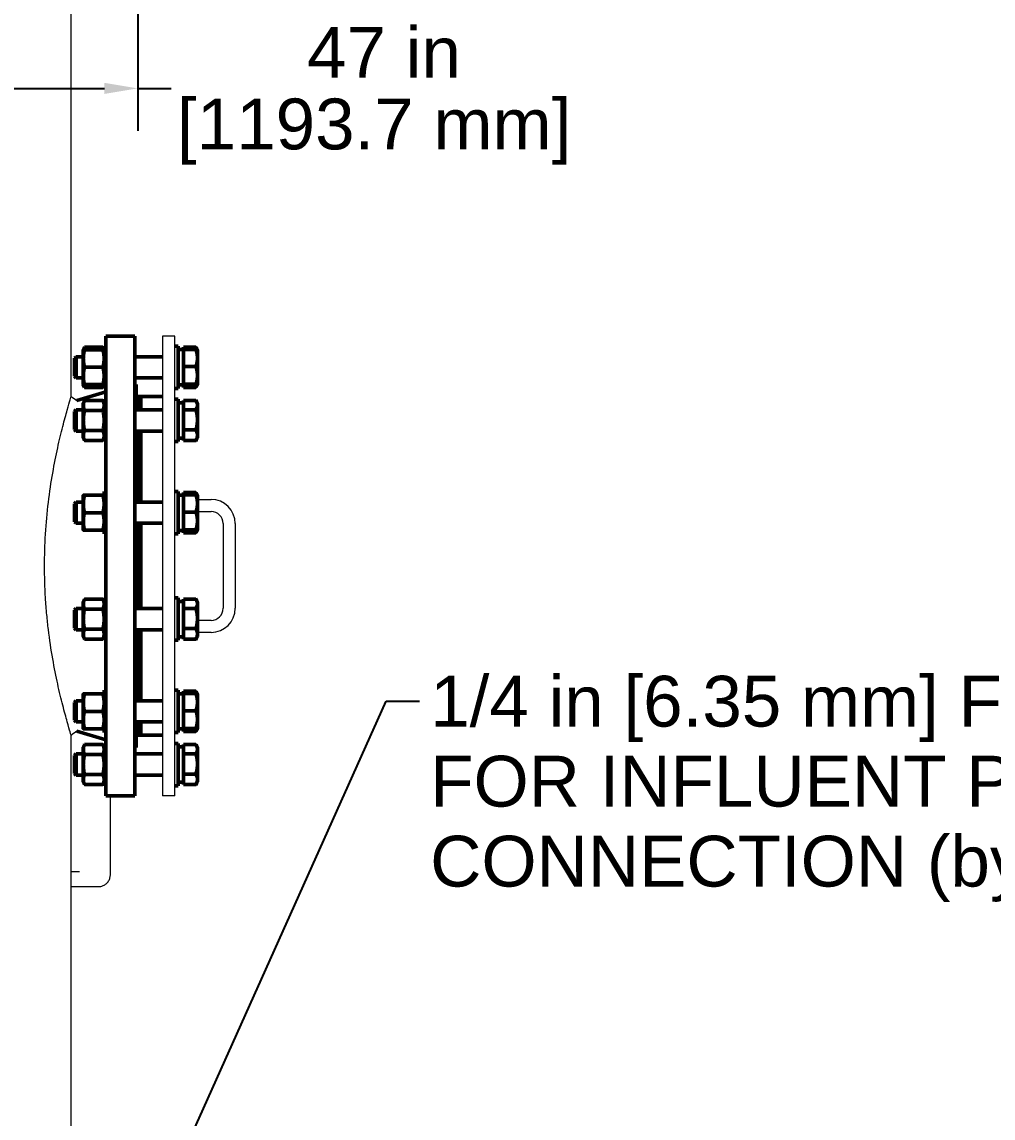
# Model space of a CAD drawing. Header units: inches. Extents: x 17 to 469, y 7 to 301.
# Drawn here: x 113.58 to 153.73, y 69.66 to 114.96 of the extents above; entities that cross this region are included whole.
import ezdxf

# ---------------------------------------------------------------- set-up
doc = ezdxf.new("R2010")
doc.units = ezdxf.units.IN
doc.header["$LTSCALE"] = 14
doc.header["$MEASUREMENT"] = 0
for name, color, linetype, lineweight in [('Dimension (ANSI)', 7, 'Continuous', 25), ('Symbol (ANSI)', 7, 'Continuous', 25), ('Visible (ANSI)', 7, 'Continuous', 50)]:
    doc.layers.add(name, color=color, linetype=linetype, lineweight=lineweight)
doc.styles.add('MEMCOR Medium', font='arial.ttf')
doc.dimstyles.new('Default (ANSI)', dxfattribs={"dimscale": 14, "dimtxt": 0.15, "dimasz": 0.098425, "dimexe": 0.125, "dimexo": 0.0625, "dimgap": 0.031496, "dimtad": 0, "dimtih": 1, "dimtoh": 1, "dimdec": 4, "dimrnd": 1e-08, "dimzin": 3, "dimdsep": 46, "dimlunit": 5, "dimtxsty": 'MEMCOR Medium', "dimcen": 0.09, "dimdle": 0.393701, "dimclrd": 256, "dimclre": 256, "dimclrt": 256, "dimadec": 0, "dimazin": 1, "dimtfac": 0.8, "dimtofl": 0, "dimtmove": 0, "dimatfit": 3, "dimfxl": 1, "dimfrac": 1, "dimtolj": 1, "dimtzin": 4, "dimlwd": -1, "dimlwe": -1, "dimarcsym": 0})
doc.dimstyles.new('Default (ANSI)$7', dxfattribs={"dimscale": 14, "dimtxt": 0.15, "dimasz": 0.098425, "dimexe": 0.125, "dimexo": 0.0625, "dimgap": 0.031496, "dimtad": 0, "dimtih": 1, "dimtoh": 1, "dimdec": 4, "dimrnd": 1e-08, "dimzin": 3, "dimdsep": 46, "dimlunit": 5, "dimtxsty": 'MEMCOR Medium', "dimcen": 0.09, "dimdle": 0.393701, "dimclrd": 256, "dimclre": 256, "dimclrt": 256, "dimadec": 0, "dimazin": 1, "dimtfac": 0.8, "dimtofl": 0, "dimtmove": 0, "dimatfit": 3, "dimfxl": 1, "dimfrac": 1, "dimtolj": 1, "dimtzin": 4, "dimlwd": -1, "dimlwe": -1, "dimarcsym": 0})

# ---------------------------------------------------------------- blocks, each defined once
blk = doc.blocks.new('*D20')
at = {"layer": 'Defpoints', "color": 0, "transparency": 16777216}
for p in [(71.369, 122.609), (118.365, 122.609), (118.365, 112.216)]:
    blk.add_point(p, dxfattribs=at)
at = {"layer": 'Dimension (ANSI)', "transparency": 16777216}
for p, q in [((71.369, 121.734), (71.369, 110.466)), ((118.365, 121.734), (118.365, 110.466)), ((72.747, 112.216), (116.987, 112.216)), ((118.365, 112.216), (119.743, 112.216))]:
    blk.add_line(p, q, dxfattribs=at)
for points in [[(72.747, 112.445), (72.747, 111.986), (71.369, 112.216)], [(116.987, 112.445), (116.987, 111.986), (118.365, 112.216)]]:
    blk.add_solid(points, dxfattribs=at)
at = {"layer": 'Dimension (ANSI)', "transparency": 16777216, "char_height": 2.1, "attachment_point": 5, "style": 'MEMCOR Medium'}
for s, insert in [('\\A1; 47 in', (128.142, 113.707)), ('\\A1;[1193.7 mm]', (128.142, 110.429))]:
    blk.add_mtext(s, dxfattribs=dict(at, insert=insert))

msp = doc.modelspace()

# ---------------------------------------------------------------- linework, layer by layer
at = {"layer": 'Visible (ANSI)', "linetype": 'Continuous', "lineweight": 18}
for p, q in [((115.617431, 99.482295), (115.617431, 116.233145)), ((119.396969, 101.979368), (119.396969, 82.979368)), ((119.896969, 101.979368), (119.396969, 101.979368)), ((119.896969, 82.979368), (119.896969, 101.979368)), ((120.834719, 95.229368), (121.396969, 95.229368)), ((120.834719, 94.729368), (121.396969, 94.729368)), ((121.896969, 94.229368), (121.896969, 90.729368)), ((122.396969, 94.229368), (122.396969, 90.729368)), ((121.396969, 90.229368), (120.834719, 90.229368)), ((121.396969, 89.729368), (120.834719, 89.729368)), ((115.617431, 67.473327), (115.617431, 85.476441)), ((117.234971, 79.729368), (117.234971, 82.979368)), ((119.896969, 82.979368), (119.396969, 82.979368)), ((115.617431, 79.854368), (115.960452, 79.854368)), ((115.617431, 79.229368), (116.643465, 79.229368)), ((116.643465, 79.229368), (116.768465, 79.229368))]:
    msp.add_line(p, q, dxfattribs=at)
at = {"layer": 'Visible (ANSI)'}
for p, q in [((117.051969, 82.979368), (117.051969, 101.979368)), ((117.051969, 101.979368), (118.241969, 101.979368)), ((118.241969, 82.979368), (118.241969, 101.979368)), ((116.117344, 101.408738), (116.169211, 101.519967)), ((116.924477, 101.519967), (116.169211, 101.519967)), ((116.976344, 101.408738), (116.924477, 101.519967)), ((116.976344, 101.564738), (116.976344, 99.814738)), ((117.051969, 101.564738), (116.976344, 101.564738)), ((120.037594, 101.564738), (119.896969, 101.564738)), ((120.037594, 99.814738), (120.037594, 101.564738)), ((120.256594, 101.421812), (120.256594, 101.519225)), ((120.256594, 101.519225), (120.770523, 101.519225)), ((120.834492, 101.408881), (120.779244, 101.504573)), ((115.756594, 101.061088), (115.822748, 101.127238)), ((115.756594, 100.318388), (115.756594, 101.061088)), ((115.822748, 101.127238), (115.822748, 100.252238)), ((116.117344, 101.127238), (115.822748, 101.127238)), ((116.117344, 101.408738), (116.117344, 101.049238)), ((116.117344, 101.049238), (116.117344, 100.330238)), ((116.924477, 101.408738), (116.169211, 101.408738)), ((119.396969, 101.127238), (118.241969, 101.127238)), ((120.256594, 101.419238), (120.037594, 101.419238)), ((120.256594, 101.175428), (120.256594, 101.421812)), ((120.256594, 101.421812), (120.770523, 101.421812)), ((120.256594, 101.175428), (120.256594, 100.963555)), ((120.834719, 101.408488), (120.834492, 101.408881)), ((120.834719, 101.069492), (120.834719, 101.408488)), ((120.834719, 100.351134), (120.834719, 101.069492)), ((116.924477, 100.689738), (116.169211, 100.689738)), ((120.256594, 100.717171), (120.256594, 100.963555)), ((120.256594, 100.461195), (120.256594, 100.717171)), ((120.256594, 100.717171), (120.770523, 100.717171)), ((115.756594, 100.318388), (115.822748, 100.252238)), ((116.117344, 100.252238), (115.822748, 100.252238)), ((116.117344, 100.330238), (116.117344, 99.970738)), ((119.396969, 100.252238), (118.241969, 100.252238)), ((120.256594, 100.461195), (120.256594, 100.241073)), ((120.256594, 99.985097), (120.256594, 100.241073)), ((120.834719, 99.97138), (120.834719, 100.351134)), ((116.117344, 99.970738), (116.169211, 99.859508)), ((116.924477, 99.970738), (116.169211, 99.970738)), ((116.924477, 99.859508), (116.169211, 99.859508)), ((116.976344, 99.970738), (116.924477, 99.859508)), ((117.051969, 99.814738), (116.976344, 99.814738)), ((118.241969, 99.979368), (118.304469, 99.979368)), ((118.304469, 98.927276), (118.304469, 99.979368)), ((120.037594, 99.814738), (119.896969, 99.814738)), ((120.256594, 99.960238), (120.037594, 99.960238)), ((120.256594, 99.975505), (120.256594, 99.985097)), ((120.256594, 99.985097), (120.770523, 99.985097)), ((120.256594, 99.975505), (120.256594, 99.960238)), ((120.256594, 99.957664), (120.256594, 99.960238)), ((120.256594, 99.86025), (120.256594, 99.957664)), ((120.256594, 99.957664), (120.770523, 99.957664)), ((120.256594, 99.86025), (120.770523, 99.86025)), ((120.834492, 99.970595), (120.779244, 99.874902)), ((120.834719, 99.970988), (120.834492, 99.970595)), ((120.834719, 99.970988), (120.834719, 99.97138)), ((115.845674, 99.311866), (117.051969, 99.669368)), ((116.117344, 99.208776), (116.169211, 99.320005)), ((116.924477, 99.320005), (116.169211, 99.320005)), ((116.976344, 99.208776), (116.924477, 99.320005)), ((116.976344, 99.364776), (116.976344, 97.614776)), ((117.051969, 99.364776), (116.976344, 99.364776)), ((118.366969, 99.479368), (118.366969, 98.927276)), ((118.366969, 99.479368), (118.496969, 99.479368)), ((118.496969, 98.927276), (118.496969, 99.479368)), ((118.496969, 98.927276), (118.496969, 99.479368)), ((118.496969, 99.479368), (119.396969, 99.479368)), ((120.037594, 99.364776), (119.896969, 99.364776)), ((120.037594, 97.614776), (120.037594, 99.364776)), ((120.256594, 99.219276), (120.037594, 99.219276)), ((120.256594, 99.182552), (120.256594, 99.319263)), ((120.256594, 99.319263), (120.770523, 99.319263)), ((120.834719, 99.208526), (120.779244, 99.304611)), ((115.756594, 98.861126), (115.822748, 98.927276)), ((115.756594, 98.118426), (115.756594, 98.861126)), ((115.822748, 98.927276), (115.822748, 98.052276)), ((116.117344, 98.927276), (115.822748, 98.927276)), ((116.117344, 99.208776), (116.117344, 99.112448)), ((116.117344, 99.112448), (116.117344, 98.489776)), ((116.924477, 98.904891), (116.169211, 98.904891)), ((119.396969, 98.927276), (118.241969, 98.927276)), ((120.256594, 99.182552), (120.256594, 99.064989)), ((120.256594, 98.928278), (120.256594, 99.064989)), ((120.256594, 98.63824), (120.256594, 98.928278)), ((120.256594, 98.928278), (120.770523, 98.928278)), ((120.834719, 99.12377), (120.834719, 99.208526)), ((120.834719, 98.513534), (120.834719, 99.12377)), ((116.117344, 98.489776), (116.117344, 97.867103)), ((120.256594, 98.63824), (120.256594, 98.388828)), ((120.256594, 98.09879), (120.256594, 98.388828)), ((120.834719, 97.879539), (120.834719, 98.513534)), ((115.756594, 98.118426), (115.822748, 98.052276)), ((116.117344, 98.052276), (115.822748, 98.052276)), ((116.117344, 97.867103), (116.117344, 97.770776)), ((116.924477, 98.074661), (116.169211, 98.074661)), ((119.396969, 98.052276), (118.241969, 98.052276)), ((118.304469, 95.11683), (118.304469, 98.052276)), ((118.366969, 98.052276), (118.366969, 95.11683)), ((118.496969, 95.11683), (118.496969, 98.052276)), ((118.496969, 95.11683), (118.496969, 98.052276)), ((120.256594, 97.945464), (120.256594, 98.09879)), ((120.256594, 98.09879), (120.770523, 98.09879)), ((120.256594, 97.945464), (120.256594, 97.813614)), ((120.834719, 97.771026), (120.834719, 97.879539)), ((116.117344, 97.770776), (116.169211, 97.659546)), ((116.924477, 97.659546), (116.169211, 97.659546)), ((116.976344, 97.770776), (116.924477, 97.659546)), ((117.051969, 97.614776), (116.976344, 97.614776)), ((120.037594, 97.614776), (119.896969, 97.614776)), ((120.256594, 97.760276), (120.037594, 97.760276)), ((120.256594, 97.660288), (120.256594, 97.813614)), ((120.256594, 97.660288), (120.770523, 97.660288)), ((120.834719, 97.771026), (120.779244, 97.67494)), ((116.117344, 95.39833), (116.117344, 95.03883)), ((116.924477, 95.39833), (116.169211, 95.39833)), ((116.976344, 95.55433), (116.976344, 93.80433)), ((117.051969, 95.55433), (116.976344, 95.55433)), ((120.037594, 95.55433), (119.896969, 95.55433)), ((120.037594, 93.80433), (120.037594, 95.55433)), ((120.256594, 95.40883), (120.037594, 95.40883)), ((120.256594, 95.411404), (120.256594, 95.508817)), ((120.256594, 95.508817), (120.770523, 95.508817)), ((120.256594, 95.165021), (120.256594, 95.411404)), ((120.256594, 95.411404), (120.770523, 95.411404)), ((120.256594, 95.165021), (120.256594, 94.953147)), ((120.834492, 95.398473), (120.779244, 95.494166)), ((120.834719, 95.39808), (120.834492, 95.398473)), ((120.834719, 95.059084), (120.834719, 95.39808)), ((115.756594, 95.05068), (115.822748, 95.11683)), ((115.756594, 94.30798), (115.756594, 95.05068)), ((115.822748, 95.11683), (115.822748, 94.24183)), ((116.117344, 95.11683), (115.822748, 95.11683)), ((116.117344, 95.03883), (116.117344, 94.31983)), ((119.396969, 95.11683), (118.241969, 95.11683)), ((120.256594, 94.706764), (120.256594, 94.953147)), ((120.256594, 94.450788), (120.256594, 94.706764)), ((120.256594, 94.706764), (120.770523, 94.706764)), ((120.834719, 94.340727), (120.834719, 95.059084)), ((115.756594, 94.30798), (115.822748, 94.24183)), ((116.117344, 94.24183), (115.822748, 94.24183)), ((116.117344, 94.31983), (116.117344, 93.96033)), ((116.924477, 94.67933), (116.169211, 94.67933)), ((119.396969, 94.24183), (118.241969, 94.24183)), ((118.304469, 90.716906), (118.304469, 94.24183)), ((118.366969, 94.24183), (118.366969, 90.716906)), ((118.496969, 90.716906), (118.496969, 94.24183)), ((118.496969, 90.716906), (118.496969, 94.24183)), ((120.256594, 94.450788), (120.256594, 94.230666)), ((120.834719, 93.960973), (120.834719, 94.340727)), ((116.924477, 93.96033), (116.169211, 93.96033)), ((117.051969, 93.80433), (116.976344, 93.80433)), ((120.037594, 93.80433), (119.896969, 93.80433)), ((120.256594, 93.94983), (120.037594, 93.94983)), ((120.256594, 93.97469), (120.256594, 94.230666)), ((120.256594, 93.965097), (120.256594, 93.97469)), ((120.256594, 93.97469), (120.770523, 93.97469)), ((120.256594, 93.965097), (120.256594, 93.94983)), ((120.256594, 93.947256), (120.256594, 93.94983)), ((120.256594, 93.849843), (120.256594, 93.947256)), ((120.256594, 93.947256), (120.770523, 93.947256)), ((120.256594, 93.849843), (120.770523, 93.849843)), ((120.834492, 93.960187), (120.779244, 93.864494)), ((120.834719, 93.96058), (120.834492, 93.960187)), ((120.834719, 93.96058), (120.834719, 93.960973)), ((116.117344, 90.998406), (116.169211, 91.109636)), ((116.924477, 91.109636), (116.169211, 91.109636)), ((116.976344, 90.998406), (116.924477, 91.109636)), ((116.976344, 91.154406), (116.976344, 89.404406)), ((117.051969, 91.154406), (116.976344, 91.154406)), ((120.037594, 91.154406), (119.896969, 91.154406)), ((120.037594, 89.404406), (120.037594, 91.154406)), ((120.256594, 90.972182), (120.256594, 91.108894)), ((120.256594, 91.108894), (120.770523, 91.108894)), ((120.834719, 90.998156), (120.779244, 91.094242)), ((115.756594, 90.650756), (115.822748, 90.716906)), ((115.756594, 89.908056), (115.756594, 90.650756)), ((115.822748, 90.716906), (115.822748, 89.841906)), ((116.117344, 90.716906), (115.822748, 90.716906)), ((116.117344, 90.998406), (116.117344, 90.902078)), ((116.117344, 90.902078), (116.117344, 90.279406)), ((116.924477, 90.694521), (116.169211, 90.694521)), ((119.396969, 90.716906), (118.241969, 90.716906)), ((120.256594, 91.008906), (120.037594, 91.008906)), ((120.256594, 90.972182), (120.256594, 90.85462)), ((120.256594, 90.717908), (120.256594, 90.85462)), ((120.256594, 90.427871), (120.256594, 90.717908)), ((120.256594, 90.717908), (120.770523, 90.717908)), ((120.834719, 90.913401), (120.834719, 90.998156)), ((120.834719, 90.303164), (120.834719, 90.913401)), ((116.117344, 90.279406), (116.117344, 89.656734)), ((120.256594, 90.427871), (120.256594, 90.178458)), ((120.256594, 89.888421), (120.256594, 90.178458)), ((120.834719, 89.66917), (120.834719, 90.303164)), ((115.756594, 89.908056), (115.822748, 89.841906)), ((116.117344, 89.841906), (115.822748, 89.841906)), ((116.924477, 89.864291), (116.169211, 89.864291)), ((119.396969, 89.841906), (118.241969, 89.841906)), ((118.304469, 86.90646), (118.304469, 89.841906)), ((118.366969, 89.841906), (118.366969, 86.90646)), ((118.496969, 86.90646), (118.496969, 89.841906)), ((118.496969, 86.90646), (118.496969, 89.841906)), ((120.256594, 89.735095), (120.256594, 89.888421)), ((120.256594, 89.888421), (120.770523, 89.888421)), ((120.256594, 89.735095), (120.256594, 89.603245)), ((116.117344, 89.656734), (116.117344, 89.560406)), ((116.117344, 89.560406), (116.169211, 89.449177)), ((116.924477, 89.449177), (116.169211, 89.449177)), ((116.976344, 89.560406), (116.924477, 89.449177)), ((117.051969, 89.404406), (116.976344, 89.404406)), ((120.037594, 89.404406), (119.896969, 89.404406)), ((120.256594, 89.549906), (120.037594, 89.549906)), ((120.256594, 89.449919), (120.256594, 89.603245)), ((120.256594, 89.449919), (120.770523, 89.449919)), ((120.834719, 89.560656), (120.779244, 89.464571)), ((120.834719, 89.560656), (120.834719, 89.66917)), ((116.117344, 87.18796), (116.117344, 86.82846)), ((116.924477, 87.18796), (116.169211, 87.18796)), ((116.976344, 87.34396), (116.976344, 85.59396)), ((117.051969, 87.34396), (116.976344, 87.34396)), ((120.037594, 87.34396), (119.896969, 87.34396)), ((120.037594, 85.59396), (120.037594, 87.34396)), ((120.256594, 87.19846), (120.037594, 87.19846)), ((120.256594, 87.201035), (120.256594, 87.298448)), ((120.256594, 87.298448), (120.770523, 87.298448)), ((120.256594, 86.954651), (120.256594, 87.201035)), ((120.256594, 87.201035), (120.770523, 87.201035)), ((120.834492, 87.188103), (120.779244, 87.283796)), ((120.834719, 87.18771), (120.834492, 87.188103)), ((120.834719, 86.848714), (120.834719, 87.18771)), ((115.756594, 86.84031), (115.822748, 86.90646)), ((115.756594, 86.09761), (115.756594, 86.84031)), ((115.822748, 86.90646), (115.822748, 86.03146)), ((116.117344, 86.90646), (115.822748, 86.90646)), ((116.117344, 86.82846), (116.117344, 86.10946)), ((119.396969, 86.90646), (118.241969, 86.90646)), ((120.256594, 86.954651), (120.256594, 86.742778)), ((120.256594, 86.496394), (120.256594, 86.742778)), ((120.834719, 86.130357), (120.834719, 86.848714)), ((115.756594, 86.09761), (115.822748, 86.03146)), ((116.117344, 86.10946), (116.117344, 85.74996)), ((116.924477, 86.46896), (116.169211, 86.46896)), ((120.256594, 86.240418), (120.256594, 86.496394)), ((120.256594, 86.496394), (120.770523, 86.496394)), ((120.256594, 86.240418), (120.256594, 86.020296)), ((120.834719, 85.750603), (120.834719, 86.130357)), ((116.117344, 86.03146), (115.822748, 86.03146)), ((115.845674, 85.64687), (117.051969, 85.289368)), ((116.924477, 85.74996), (116.169211, 85.74996)), ((119.396969, 86.03146), (118.241969, 86.03146)), ((118.304469, 84.979368), (118.304469, 86.03146)), ((118.366969, 86.03146), (118.366969, 85.479368)), ((118.496969, 85.479368), (118.496969, 86.03146)), ((118.496969, 85.479368), (118.496969, 86.03146)), ((120.256594, 85.73946), (120.037594, 85.73946)), ((120.256594, 85.76432), (120.256594, 86.020296)), ((120.256594, 85.754728), (120.256594, 85.76432)), ((120.256594, 85.76432), (120.770523, 85.76432)), ((120.256594, 85.754728), (120.256594, 85.73946)), ((120.256594, 85.736886), (120.256594, 85.73946)), ((120.256594, 85.639473), (120.256594, 85.736886)), ((120.256594, 85.736886), (120.770523, 85.736886)), ((120.256594, 85.639473), (120.770523, 85.639473)), ((120.834492, 85.749817), (120.779244, 85.654125)), ((120.834719, 85.75021), (120.834492, 85.749817)), ((120.834719, 85.75021), (120.834719, 85.750603)), ((117.051969, 85.59396), (116.976344, 85.59396)), ((118.366969, 85.479368), (118.496969, 85.479368)), ((118.496969, 85.479368), (119.396969, 85.479368)), ((120.037594, 85.59396), (119.896969, 85.59396)), ((116.117344, 84.987999), (116.169211, 85.099228)), ((116.117344, 84.987999), (116.117344, 84.891671)), ((116.117344, 84.891671), (116.117344, 84.268999)), ((116.924477, 85.099228), (116.169211, 85.099228)), ((116.976344, 84.987999), (116.924477, 85.099228)), ((116.976344, 85.143999), (116.976344, 83.393999)), ((117.051969, 85.143999), (116.976344, 85.143999)), ((118.241969, 84.979368), (118.304469, 84.979368)), ((120.037594, 85.143999), (119.896969, 85.143999)), ((120.037594, 83.393999), (120.037594, 85.143999)), ((120.256594, 84.998499), (120.192845, 84.998499)), ((120.256594, 84.961775), (120.256594, 85.098486)), ((120.256594, 85.098486), (120.770523, 85.098486)), ((120.256594, 84.961775), (120.256594, 84.844212)), ((120.256594, 84.707501), (120.256594, 84.844212)), ((120.834719, 84.987749), (120.779244, 85.083834)), ((120.834719, 84.902993), (120.834719, 84.987749)), ((120.834719, 84.292757), (120.834719, 84.902993)), ((115.756594, 84.640349), (115.822748, 84.706499)), ((115.756594, 83.897649), (115.756594, 84.640349)), ((115.822748, 84.706499), (115.822748, 83.831499)), ((116.117344, 84.706499), (115.822748, 84.706499)), ((116.117344, 84.268999), (116.117344, 83.646326)), ((116.924477, 84.684113), (116.169211, 84.684113)), ((119.396969, 84.706499), (118.241969, 84.706499)), ((120.256594, 84.417463), (120.256594, 84.707501)), ((120.256594, 84.707501), (120.770523, 84.707501)), ((120.256594, 84.417463), (120.256594, 84.16805)), ((120.834719, 83.658762), (120.834719, 84.292757)), ((115.756594, 83.897649), (115.822748, 83.831499)), ((116.117344, 83.831499), (115.822748, 83.831499)), ((116.924477, 83.853884), (116.169211, 83.853884)), ((119.396969, 83.831499), (118.241969, 83.831499)), ((120.256594, 83.878013), (120.256594, 84.16805)), ((120.256594, 83.724687), (120.256594, 83.878013)), ((120.256594, 83.878013), (120.770523, 83.878013)), ((116.117344, 83.646326), (116.117344, 83.549999)), ((116.117344, 83.549999), (116.169211, 83.438769)), ((116.924477, 83.438769), (116.169211, 83.438769)), ((116.976344, 83.549999), (116.924477, 83.438769)), ((117.051969, 83.393999), (116.976344, 83.393999)), ((120.037594, 83.393999), (119.896969, 83.393999)), ((120.256594, 83.539499), (120.037594, 83.539499)), ((120.256594, 83.724687), (120.256594, 83.592837)), ((120.256594, 83.439511), (120.256594, 83.592837)), ((120.256594, 83.439511), (120.770523, 83.439511)), ((120.834719, 83.550249), (120.779244, 83.454163)), ((120.834719, 83.550249), (120.834719, 83.658762)), ((117.051969, 82.979368), (118.241969, 82.979368))]:
    msp.add_line(p, q, dxfattribs=at)
at = {"layer": 'Visible (ANSI)', "linetype": 'Continuous', "lineweight": 18}
for centre, radius, start, end in [((121.396969, 94.229368), 1, 0, 90), ((121.396969, 94.229368), 0.5, 0, 90), ((121.396969, 90.729368), 1, 270, 0), ((121.396969, 90.729368), 0.5, 270, 0)]:
    msp.add_arc(centre, radius, start, end, dxfattribs=at)
at = {"layer": 'Visible (ANSI)'}
msp.add_ellipse((120.192845, 84.268999), major_axis=(-4.1372, 0), ratio=0.176326981, start_param=4.71238898, end_param=4.749923496, dxfattribs=at)
for points, weights in [([(116.169211, 101.519967), (116.141863, 101.46132), (116.129171, 101.408738)], [1, 1.01965956375, 1.01895290532]), ([(116.964517, 101.408738), (116.951824, 101.46132), (116.924477, 101.519967)], [1.01895290532, 1.01965956375, 1]), ([(120.82008, 101.414461), (120.804371, 101.463986), (120.770523, 101.519225)], [1.02385469408, 1.02721658286, 1.01001874936]), ([(116.117344, 101.408738), (116.117344, 101.408738), (116.169211, 101.408738)], [1, 1.0379548493, 1]), ([(116.169211, 101.408738), (116.117344, 101.216082), (116.117344, 101.049238)], [1, 1.0379548493, 1]), ([(116.117344, 101.049238), (116.117344, 100.882393), (116.169211, 100.689738)], [1, 1.0379548493, 1]), ([(116.976344, 101.049238), (116.976344, 101.216082), (116.924477, 101.408738)], [1, 1.0379548493, 1]), ([(116.924477, 101.408738), (116.976344, 101.408738), (116.976344, 101.408738)], [1, 1.0379548493, 1]), ([(116.924477, 100.689738), (116.976344, 100.882393), (116.976344, 101.049238)], [1, 1.0379548493, 1]), ([(120.770523, 101.421812), (120.831026, 101.414884), (120.834492, 101.408881)], [1.01001874936, 1.04117729012, 1.00484823082]), ([(120.834719, 101.069492), (120.834719, 101.233004), (120.770523, 101.421812)], [1, 1.04314139574, 1.01001874936]), ([(120.770523, 100.717171), (120.834719, 100.905979), (120.834719, 101.069492)], [1.01001874936, 1.04314139574, 1]), ([(116.169211, 100.689738), (116.117344, 100.497082), (116.117344, 100.330238)], [1, 1.0379548493, 1]), ([(116.976344, 100.330238), (116.976344, 100.497082), (116.924477, 100.689738)], [1, 1.0379548493, 1]), ([(120.834719, 100.351134), (120.834719, 100.521013), (120.770523, 100.717171)], [1, 1.04314139574, 1.01001874936]), ([(116.117344, 100.330238), (116.117344, 100.163393), (116.169211, 99.970738)], [1, 1.0379548493, 1]), ([(116.924477, 99.970738), (116.976344, 100.163393), (116.976344, 100.330238)], [1, 1.0379548493, 1]), ([(120.770523, 99.985097), (120.834719, 100.181256), (120.834719, 100.351134)], [1.01001874936, 1.04314139574, 1]), ([(116.169211, 99.970738), (116.117344, 99.970738), (116.117344, 99.970738)], [1, 1.0379548493, 1]), ([(116.129171, 99.970738), (116.141863, 99.918156), (116.169211, 99.859508)], [1.01895290532, 1.01965956375, 1]), ([(116.924477, 99.859508), (116.951824, 99.918156), (116.964517, 99.970738)], [1, 1.01965956375, 1.01895290532]), ([(116.976344, 99.970738), (116.976344, 99.970738), (116.924477, 99.970738)], [1, 1.0379548493, 1]), ([(120.834719, 99.97138), (120.834719, 99.977746), (120.770523, 99.985097)], [1, 1.04314139574, 1.01001874936]), ([(120.770523, 99.957664), (120.834719, 99.965014), (120.834719, 99.97138)], [1.01001874936, 1.04314139574, 1]), ([(120.770523, 99.86025), (120.800325, 99.914796), (120.816002, 99.964165)], [1.01001874936, 1.02512992681, 1.02436783531]), ([(120.779244, 99.874902), (120.775053, 99.867643), (120.770523, 99.86025)], [1.01419770863, 1.01228706098, 1.01001874936]), ([(116.169211, 99.320005), (116.117344, 99.208776), (116.117344, 99.112448)], [1, 1.0379548493, 1]), ([(116.976344, 99.112448), (116.976344, 99.208776), (116.924477, 99.320005)], [1, 1.0379548493, 1]), ([(120.834719, 99.12377), (120.834719, 99.214499), (120.770523, 99.319263)], [1, 1.04314139574, 1.01001874936]), ([(116.117344, 99.112448), (116.117344, 99.01612), (116.169211, 98.904891)], [1, 1.0379548493, 1]), ([(116.169211, 98.904891), (116.117344, 98.682431), (116.117344, 98.489776)], [1, 1.0379548493, 1]), ([(116.924477, 98.904891), (116.976344, 99.01612), (116.976344, 99.112448)], [1, 1.0379548493, 1]), ([(116.976344, 98.489776), (116.976344, 98.682431), (116.924477, 98.904891)], [1, 1.0379548493, 1]), ([(120.770523, 98.928278), (120.834719, 99.033042), (120.834719, 99.12377)], [1.01001874936, 1.04314139574, 1]), ([(120.834719, 98.513534), (120.834719, 98.706017), (120.770523, 98.928278)], [1, 1.04314139574, 1.01001874936]), ([(116.117344, 98.489776), (116.117344, 98.29712), (116.169211, 98.074661)], [1, 1.0379548493, 1]), ([(116.924477, 98.074661), (116.976344, 98.29712), (116.976344, 98.489776)], [1, 1.0379548493, 1]), ([(120.770523, 98.09879), (120.834719, 98.321051), (120.834719, 98.513534)], [1.01001874936, 1.04314139574, 1]), ([(116.169211, 98.074661), (116.117344, 97.963431), (116.117344, 97.867103)], [1, 1.0379548493, 1]), ([(116.117344, 97.867103), (116.117344, 97.770776), (116.169211, 97.659546)], [1, 1.0379548493, 1]), ([(116.976344, 97.867103), (116.976344, 97.963431), (116.924477, 98.074661)], [1, 1.0379548493, 1]), ([(116.924477, 97.659546), (116.976344, 97.770776), (116.976344, 97.867103)], [1, 1.0379548493, 1]), ([(120.834719, 97.879539), (120.834719, 97.981294), (120.770523, 98.09879)], [1, 1.04314139574, 1.01001874936]), ([(120.770523, 97.660288), (120.834719, 97.777785), (120.834719, 97.879539)], [1.01001874936, 1.04314139574, 1]), ([(120.779244, 97.67494), (120.775053, 97.667681), (120.770523, 97.660288)], [1.01419770863, 1.01228706098, 1.01001874936]), ([(116.117344, 95.39833), (116.117344, 95.39833), (116.169211, 95.39833)], [1, 1.0379548493, 1]), ([(116.169211, 95.39833), (116.117344, 95.205675), (116.117344, 95.03883)], [1, 1.0379548493, 1]), ([(116.976344, 95.03883), (116.976344, 95.205675), (116.924477, 95.39833)], [1, 1.0379548493, 1]), ([(116.924477, 95.39833), (116.976344, 95.39833), (116.976344, 95.39833)], [1, 1.0379548493, 1]), ([(120.82008, 95.404053), (120.804371, 95.453579), (120.770523, 95.508817)], [1.02385469408, 1.02721658286, 1.01001874936]), ([(120.770523, 95.411404), (120.831026, 95.404476), (120.834492, 95.398473)], [1.01001874936, 1.04117729012, 1.00484823082]), ([(120.834719, 95.059084), (120.834719, 95.222596), (120.770523, 95.411404)], [1, 1.04314139574, 1.01001874936]), ([(116.117344, 95.03883), (116.117344, 94.871985), (116.169211, 94.67933)], [1, 1.0379548493, 1]), ([(116.924477, 94.67933), (116.976344, 94.871985), (116.976344, 95.03883)], [1, 1.0379548493, 1]), ([(120.770523, 94.706764), (120.834719, 94.895571), (120.834719, 95.059084)], [1.01001874936, 1.04314139574, 1]), ([(120.834719, 94.340727), (120.834719, 94.510605), (120.770523, 94.706764)], [1, 1.04314139574, 1.01001874936]), ([(116.169211, 94.67933), (116.117344, 94.486675), (116.117344, 94.31983)], [1, 1.0379548493, 1]), ([(116.117344, 94.31983), (116.117344, 94.152985), (116.169211, 93.96033)], [1, 1.0379548493, 1]), ([(116.976344, 94.31983), (116.976344, 94.486675), (116.924477, 94.67933)], [1, 1.0379548493, 1]), ([(116.924477, 93.96033), (116.976344, 94.152985), (116.976344, 94.31983)], [1, 1.0379548493, 1]), ([(120.770523, 93.97469), (120.834719, 94.170848), (120.834719, 94.340727)], [1.01001874936, 1.04314139574, 1]), ([(116.169211, 93.96033), (116.117344, 93.96033), (116.117344, 93.96033)], [1, 1.0379548493, 1]), ([(116.976344, 93.96033), (116.976344, 93.96033), (116.924477, 93.96033)], [1, 1.0379548493, 1]), ([(120.834719, 93.960973), (120.834719, 93.967339), (120.770523, 93.97469)], [1, 1.04314139574, 1.01001874936]), ([(120.770523, 93.947256), (120.834719, 93.954607), (120.834719, 93.960973)], [1.01001874936, 1.04314139574, 1]), ([(120.770523, 93.849843), (120.800325, 93.904388), (120.816002, 93.953757)], [1.01001874936, 1.02512992681, 1.02436783531]), ([(120.779244, 93.864494), (120.775053, 93.857236), (120.770523, 93.849843)], [1.01419770863, 1.01228706098, 1.01001874936]), ([(116.169211, 91.109636), (116.117344, 90.998406), (116.117344, 90.902078)], [1, 1.0379548493, 1]), ([(116.976344, 90.902078), (116.976344, 90.998406), (116.924477, 91.109636)], [1, 1.0379548493, 1]), ([(120.834719, 90.913401), (120.834719, 91.004129), (120.770523, 91.108894)], [1, 1.04314139574, 1.01001874936]), ([(116.117344, 90.902078), (116.117344, 90.805751), (116.169211, 90.694521)], [1, 1.0379548493, 1]), ([(116.169211, 90.694521), (116.117344, 90.472062), (116.117344, 90.279406)], [1, 1.0379548493, 1]), ([(116.924477, 90.694521), (116.976344, 90.805751), (116.976344, 90.902078)], [1, 1.0379548493, 1]), ([(116.976344, 90.279406), (116.976344, 90.472062), (116.924477, 90.694521)], [1, 1.0379548493, 1]), ([(120.770523, 90.717908), (120.834719, 90.822672), (120.834719, 90.913401)], [1.01001874936, 1.04314139574, 1]), ([(120.834719, 90.303164), (120.834719, 90.495648), (120.770523, 90.717908)], [1, 1.04314139574, 1.01001874936]), ([(116.117344, 90.279406), (116.117344, 90.086751), (116.169211, 89.864291)], [1, 1.0379548493, 1]), ([(116.924477, 89.864291), (116.976344, 90.086751), (116.976344, 90.279406)], [1, 1.0379548493, 1]), ([(120.770523, 89.888421), (120.834719, 90.110681), (120.834719, 90.303164)], [1.01001874936, 1.04314139574, 1]), ([(116.169211, 89.864291), (116.117344, 89.753062), (116.117344, 89.656734)], [1, 1.0379548493, 1]), ([(116.976344, 89.656734), (116.976344, 89.753062), (116.924477, 89.864291)], [1, 1.0379548493, 1]), ([(120.834719, 89.66917), (120.834719, 89.770924), (120.770523, 89.888421)], [1, 1.04314139574, 1.01001874936]), ([(116.117344, 89.656734), (116.117344, 89.560406), (116.169211, 89.449177)], [1, 1.0379548493, 1]), ([(116.924477, 89.449177), (116.976344, 89.560406), (116.976344, 89.656734)], [1, 1.0379548493, 1]), ([(120.770523, 89.449919), (120.834719, 89.567415), (120.834719, 89.66917)], [1.01001874936, 1.04314139574, 1]), ([(120.779244, 89.464571), (120.775053, 89.457312), (120.770523, 89.449919)], [1.01419770863, 1.01228706098, 1.01001874936]), ([(116.117344, 87.18796), (116.117344, 87.18796), (116.169211, 87.18796)], [1, 1.0379548493, 1]), ([(116.169211, 87.18796), (116.117344, 86.995305), (116.117344, 86.82846)], [1, 1.0379548493, 1]), ([(116.976344, 86.82846), (116.976344, 86.995305), (116.924477, 87.18796)], [1, 1.0379548493, 1]), ([(116.924477, 87.18796), (116.976344, 87.18796), (116.976344, 87.18796)], [1, 1.0379548493, 1]), ([(120.82008, 87.193684), (120.804371, 87.243209), (120.770523, 87.298448)], [1.02385469408, 1.02721658286, 1.01001874936]), ([(120.770523, 87.201035), (120.831026, 87.194107), (120.834492, 87.188103)], [1.01001874936, 1.04117729012, 1.00484823082]), ([(120.834719, 86.848714), (120.834719, 87.012227), (120.770523, 87.201035)], [1, 1.04314139574, 1.01001874936]), ([(116.117344, 86.82846), (116.117344, 86.661616), (116.169211, 86.46896)], [1, 1.0379548493, 1]), ([(116.924477, 86.46896), (116.976344, 86.661616), (116.976344, 86.82846)], [1, 1.0379548493, 1]), ([(120.770523, 86.496394), (120.834719, 86.685202), (120.834719, 86.848714)], [1.01001874936, 1.04314139574, 1]), ([(116.169211, 86.46896), (116.117344, 86.276305), (116.117344, 86.10946)], [1, 1.0379548493, 1]), ([(116.117344, 86.10946), (116.117344, 85.942616), (116.169211, 85.74996)], [1, 1.0379548493, 1]), ([(116.976344, 86.10946), (116.976344, 86.276305), (116.924477, 86.46896)], [1, 1.0379548493, 1]), ([(116.924477, 85.74996), (116.976344, 85.942616), (116.976344, 86.10946)], [1, 1.0379548493, 1]), ([(120.834719, 86.130357), (120.834719, 86.300235), (120.770523, 86.496394)], [1, 1.04314139574, 1.01001874936]), ([(120.770523, 85.76432), (120.834719, 85.960479), (120.834719, 86.130357)], [1.01001874936, 1.04314139574, 1]), ([(116.169211, 85.74996), (116.117344, 85.74996), (116.117344, 85.74996)], [1, 1.0379548493, 1]), ([(116.976344, 85.74996), (116.976344, 85.74996), (116.924477, 85.74996)], [1, 1.0379548493, 1]), ([(120.834719, 85.750603), (120.834719, 85.756969), (120.770523, 85.76432)], [1, 1.04314139574, 1.01001874936]), ([(120.770523, 85.736886), (120.834719, 85.744237), (120.834719, 85.750603)], [1.01001874936, 1.04314139574, 1]), ([(120.770523, 85.639473), (120.800325, 85.694019), (120.816002, 85.743388)], [1.01001874936, 1.02512992681, 1.02436783531]), ([(120.779244, 85.654125), (120.775053, 85.646866), (120.770523, 85.639473)], [1.01419770863, 1.01228706098, 1.01001874936]), ([(116.169211, 85.099228), (116.117344, 84.987999), (116.117344, 84.891671)], [1, 1.0379548493, 1]), ([(116.117344, 84.891671), (116.117344, 84.795343), (116.169211, 84.684113)], [1, 1.0379548493, 1]), ([(116.976344, 84.891671), (116.976344, 84.987999), (116.924477, 85.099228)], [1, 1.0379548493, 1]), ([(116.924477, 84.684113), (116.976344, 84.795343), (116.976344, 84.891671)], [1, 1.0379548493, 1]), ([(120.834719, 84.902993), (120.834719, 84.993722), (120.770523, 85.098486)], [1, 1.04314139574, 1.01001874936]), ([(120.770523, 84.707501), (120.834719, 84.812265), (120.834719, 84.902993)], [1.01001874936, 1.04314139574, 1]), ([(116.169211, 84.684113), (116.117344, 84.461654), (116.117344, 84.268999)], [1, 1.0379548493, 1]), ([(116.117344, 84.268999), (116.117344, 84.076343), (116.169211, 83.853884)], [1, 1.0379548493, 1]), ([(116.976344, 84.268999), (116.976344, 84.461654), (116.924477, 84.684113)], [1, 1.0379548493, 1]), ([(116.924477, 83.853884), (116.976344, 84.076343), (116.976344, 84.268999)], [1, 1.0379548493, 1]), ([(120.834719, 84.292757), (120.834719, 84.48524), (120.770523, 84.707501)], [1, 1.04314139574, 1.01001874936]), ([(120.770523, 83.878013), (120.834719, 84.100274), (120.834719, 84.292757)], [1.01001874936, 1.04314139574, 1]), ([(116.169211, 83.853884), (116.117344, 83.742654), (116.117344, 83.646326)], [1, 1.0379548493, 1]), ([(116.976344, 83.646326), (116.976344, 83.742654), (116.924477, 83.853884)], [1, 1.0379548493, 1]), ([(120.834719, 83.658762), (120.834719, 83.760517), (120.770523, 83.878013)], [1, 1.04314139574, 1.01001874936]), ([(116.117344, 83.646326), (116.117344, 83.549999), (116.169211, 83.438769)], [1, 1.0379548493, 1]), ([(116.924477, 83.438769), (116.976344, 83.549999), (116.976344, 83.646326)], [1, 1.0379548493, 1]), ([(120.770523, 83.439511), (120.834719, 83.557007), (120.834719, 83.658762)], [1.01001874936, 1.04314139574, 1]), ([(120.779244, 83.454163), (120.775053, 83.446904), (120.770523, 83.439511)], [1.01419770863, 1.01228706098, 1.01001874936])]:
    msp.add_rational_spline(points, weights, degree=2, dxfattribs=at)
at = {"layer": 'Visible (ANSI)', "linetype": 'Continuous', "lineweight": 18}
for points, knots in [([(114.514186, 92.479368), (114.514186, 92.909579), (114.52737, 93.354628), (114.581308, 94.241087), (114.622019, 94.682507), (114.724329, 95.531296), (114.785901, 95.939311), (114.918184, 96.69717), (114.988766, 97.047006), (115.126446, 97.673892), (115.198497, 97.972263), (115.334316, 98.501705), (115.39795, 98.732806), (115.504153, 99.106238), (115.546724, 99.248895), (115.603385, 99.436952), (115.617431, 99.482295), (115.617431, 99.482295)], [105.50484594, 105.50484594, 105.50484594, 105.50484594, 108.783054776, 108.783054776, 112.061263611, 112.061263611, 115.339472447, 115.339472447, 118.617681283, 118.617681283, 121.933525318, 121.933525318, 125.249369354, 125.249369354, 128.565213389, 128.565213389, 131.881057425, 131.881057425, 131.881057425, 131.881057425]), ([(114.608352, 90.458865), (114.58684, 90.690864), (114.568654, 90.925617), (114.52737, 91.604108), (114.514186, 92.049157), (114.514186, 92.479368)], [100.486593663, 100.486593663, 100.486593663, 100.486593663, 102.226637104, 102.226637104, 105.50484594, 105.50484594, 105.50484594, 105.50484594]), ([(115.617431, 85.476441), (115.617431, 85.476441), (115.603385, 85.521784), (115.546724, 85.709841), (115.504153, 85.852499), (115.39795, 86.22593), (115.334316, 86.457031), (115.198497, 86.986473), (115.126446, 87.284844), (114.988766, 87.91173), (114.918184, 88.261566), (114.785901, 89.019425), (114.724329, 89.42744), (114.649171, 90.050965), (114.627468, 90.253843), (114.608352, 90.458865)], [184.633480395, 184.633480395, 184.633480395, 184.633480395, 187.94932443, 187.94932443, 191.265168466, 191.265168466, 194.581012501, 194.581012501, 197.896856536, 197.896856536, 201.175065372, 201.175065372, 204.453274208, 204.453274208, 205.991439603, 205.991439603, 205.991439603, 205.991439603]), ([(116.768465, 79.229368), (116.816539, 79.229368), (116.864565, 79.237425), (116.955854, 79.268363), (116.998933, 79.291513), (117.077396, 79.350569), (117.112199, 79.387089), (117.169451, 79.468249), (117.191762, 79.512996), (117.223034, 79.606265), (117.232018, 79.654806), (117.234765, 79.71219), (117.234971, 79.720779), (117.234971, 79.729368)], [1.570796327, 1.570796327, 1.570796327, 1.570796327, 1.85628195, 1.85628195, 2.148446526, 2.148446526, 2.458040774, 2.458040774, 2.77220004, 2.77220004, 3.086359305, 3.086359305, 3.141592654, 3.141592654, 3.141592654, 3.141592654])]:
    msp.add_open_spline(points, degree=3, knots=knots, dxfattribs=at)
for points in [[(115.617431, 99.482295), (115.693506, 99.425478), (115.769597, 99.368681), (115.845674, 99.311866)], [(115.845674, 85.64687), (115.769597, 85.590055), (115.693506, 85.533258), (115.617431, 85.476441)]]:
    msp.add_open_spline(points, degree=3, dxfattribs=at)

# ---------------------------------------------------------------- texts
at = {"layer": 'Symbol (ANSI)', "insert": (130.45743, 87.937633), "char_height": 2.10000007, "width": 50.54405918, "attachment_point": 1, "line_spacing_factor": 0.944221, "style": 'MEMCOR Medium'}
msp.add_mtext('\\fArial|b0|i0;1/4 in [6.35 mm] FPT (FARSIDE) \\P\\fArial|b0|i0;FOR INFLUENT PRESSURE GAUGE \\P\\fArial|b0|i0;CONNECTION (by others)', dxfattribs=at)

# ---------------------------------------------------------------- dimensions: what is measured, and where the dimension line sits
at = {"layer": 'Dimension (ANSI)'}
dim = msp.add_linear_dim(base=(118.364766, 112.215667), p1=(71.369171, 122.609368), p2=(118.364766, 122.609368), angle=180, text=' <> in\\X[1193.7 mm]', dimstyle='Default (ANSI)', override={"dimgap": 0.031496, "dimtih": 0, "dimtoh": 0, "dimdec": 4, "dimpost": '', "dimtol": 0, "dimlim": 0, "dimtp": 0, "dimtm": 0, "dimtdec": 2, "dimatfit": 2}, dxfattribs=at)
dim.commit()
dim.dimension.update_dxf_attribs({"geometry": '*D20', "text_midpoint": (128.141748, 112.215667), "dimtype": 160})

# ---------------------------------------------------------------- leaders
at = {"layer": 'Symbol (ANSI)', "annotation_type": 0, "has_hookline": 1, "hookline_direction": 0}
for points, override, text_width in [([(119.286408, 66.058052), (128.638533, 86.887633), (130.016486, 86.887633)], {"dimasz": 0.098425, "dimtad": 0, "dimldrblk": 'Dot'}, 49.318488), ([(151.991969, 62.68597), (157.562136, 73.924579), (158.940088, 73.924579)], {"dimtad": 0}, 38.562075)]:
    msp.add_leader(points, dimstyle='Default (ANSI)$7', override=override, dxfattribs=dict(at, text_width=text_width))

doc.saveas('drawing.dxf')
